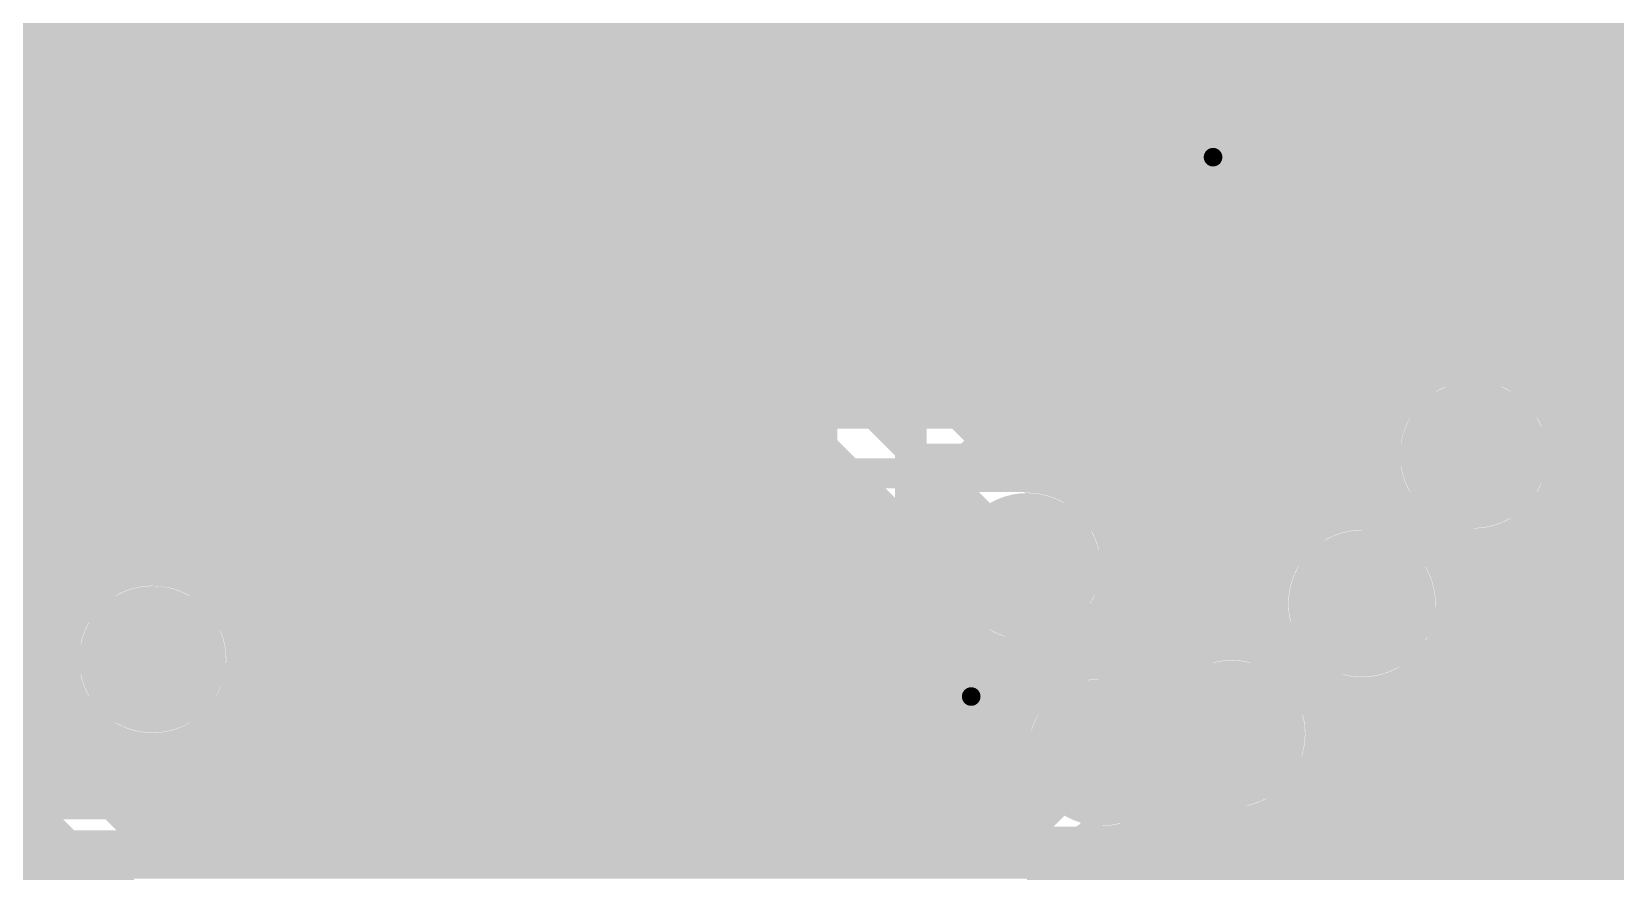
# Model space of a CAD drawing. Extents: x -4 to 136, y -50 to 40.
# Drawn here: x 25.34 to 36.15, y 21.16 to 26.89 of the extents above; entities that cross this region are included whole.
import ezdxf

# ---------------------------------------------------------------- set-up
doc = ezdxf.new("R2010")
doc.units = 0
doc.header["$MEASUREMENT"] = 0
doc.layers.get('0').update_dxf_attribs({"linetype": 'CONTINUOUS'})
for name, color, linetype in [('25-335-0_BOT', 7, 'CONTINUOUS'), ('25-335-0_DRD', 7, 'CONTINUOUS'), ('25-335-0_GND', 6, 'CONTINUOUS'), ('25-335-0_IN1', 4, 'CONTINUOUS'), ('25-335-0_SMT', 5, 'CONTINUOUS'), ('25-335-0_SPT', 10, 'CONTINUOUS'), ('25-335-0_SST', 9, 'CONTINUOUS'), ('25-335-0_TOP', 12, 'CONTINUOUS'), ('THRUHOLE_TAP', 15, 'CONTINUOUS')]:
    doc.layers.add(name, color=color, linetype=linetype)

# ---------------------------------------------------------------- blocks, each defined once
blk = doc.blocks.new('ROUND_40')
at = {"const_width": 0.29972}
blk.add_lwpolyline([(-0.14986, 0, 1), (0.14986, 0, 1)], format="xyb", close=True, dxfattribs=at)
blk = doc.blocks.new('ROUND_60')
at = {"const_width": 0.50038}
blk.add_lwpolyline([(-0.25019, 0, 1), (0.25019, 0, 1)], format="xyb", close=True, dxfattribs=at)
blk = doc.blocks.new('ROUND_62')
at = {"const_width": 0.50038}
blk.add_lwpolyline([(-0.25019, 0, 1), (0.25019, 0, 1)], format="xyb", close=True, dxfattribs=at)
blk = doc.blocks.new('ROUND_63')
at = {"const_width": 0.0635}
blk.add_lwpolyline([(-0.03175, 0, 1), (0.03175, 0, 1)], format="xyb", close=True, dxfattribs=at)
blk = doc.blocks.new('RECTANGLE_2')
blk.add_solid([(0.4826, 0.4064), (0.4826, -0.4064), (-0.4826, 0.4064), (-0.4826, -0.4064)])
blk = doc.blocks.new('RECTANGLE_8')
blk.add_solid([(0.635, 0.508), (0.635, -0.508), (-0.635, 0.508), (-0.635, -0.508)])
blk = doc.blocks.new('RECTANGLE_16')
blk.add_solid([(0.52451, 0.29972), (0.52451, -0.29972), (-0.52451, 0.29972), (-0.52451, -0.29972)])
blk = doc.blocks.new('OBLONG_20')
at = {"const_width": 0.65024}
blk.add_lwpolyline([(0.50038, 0), (-0.50038, 0)], dxfattribs=at)
at = {"const_width": 0.32512}
for points in [[(-0.66294, 0, 1), (-0.33782, 0, 1)], [(0.33782, 0, 1), (0.66294, 0, 1)]]:
    blk.add_lwpolyline(points, format="xyb", close=True, dxfattribs=at)
blk = doc.blocks.new('ROUND_23')
at = {"const_width": 0.10033}
blk.add_lwpolyline([(-0.050164, 0, 1), (0.050164, 0, 1)], format="xyb", close=True, dxfattribs=at)

msp = doc.modelspace()

# ---------------------------------------------------------------- linework, layer by layer
at = {"layer": '25-335-0_BOT'}
for points, const_width in [([(25.3746, 33.401), (25.3746, 21.6408)], 0.254), ([(25.6032, 33.401), (25.6032, 22.89556)], 0.254), ([(25.8318, 33.401), (25.8318, 23.14194)], 0.254), ([(26.0604, 33.401), (26.0604, 23.2283)], 0.254), ([(26.289, 33.401), (26.289, 23.22322)], 0.254), ([(26.5176, 33.401), (26.5176, 23.4442)], 0.254), ([(26.7462, 33.401), (26.7462, 23.6728)], 0.254), ([(26.9748, 33.401), (26.9748, 23.9014)], 0.254), ([(27.2034, 33.401), (27.2034, 24.13)], 0.254), ([(27.432, 33.401), (27.432, 24.28748)], 0.254), ([(27.6606, 33.401), (27.6606, 24.3078)], 0.254), ([(27.8892, 33.401), (27.8892, 24.3078)], 0.254), ([(28.1178, 33.401), (28.1178, 24.3078)], 0.254), ([(28.3464, 33.401), (28.3464, 24.3078)], 0.254), ([(28.575, 33.401), (28.575, 24.3078)], 0.254), ([(28.8036, 33.401), (28.8036, 24.3078)], 0.254), ([(29.0322, 33.401), (29.0322, 24.3078)], 0.254), ([(29.2608, 33.401), (29.2608, 24.3078)], 0.254), ([(29.4894, 33.401), (29.4894, 24.3078)], 0.254), ([(29.718, 33.401), (29.718, 24.3078)], 0.254), ([(29.9466, 33.401), (29.9466, 24.3078)], 0.254), ([(30.1752, 33.401), (30.1752, 24.3078)], 0.254), ([(30.4038, 33.401), (30.4038, 24.3078)], 0.254), ([(30.6324, 33.401), (30.6324, 24.3078)], 0.254), ([(30.861, 33.401), (30.861, 24.3078)], 0.254), ([(31.0896, 33.401), (31.0896, 24.3078)], 0.254), ([(31.3182, 33.401), (31.3182, 24.3078)], 0.254), ([(31.5468, 33.401), (31.5468, 24.3078)], 0.254), ([(31.7754, 33.401), (31.7754, 24.3078)], 0.254), ([(32.004, 33.401), (32.004, 24.3078)], 0.254), ([(32.2326, 33.401), (32.2326, 24.3078)], 0.254), ([(32.4612, 33.401), (32.4612, 24.3078)], 0.254), ([(32.6898, 33.401), (32.6898, 24.3078)], 0.254), ([(32.9184, 33.401), (32.9184, 24.3078)], 0.254), ([(33.147, 33.401), (33.147, 24.3078)], 0.254), ([(33.3756, 33.401), (33.3756, 24.3078)], 0.254), ([(33.6042, 33.401), (33.6042, 24.30018)], 0.254), ([(33.8328, 33.401), (33.8328, 24.1808)], 0.254), ([(34.0614, 33.401), (34.0614, 23.9522)], 0.254), ([(34.29, 33.401), (34.29, 23.7236)], 0.254), ([(34.5186, 33.401), (34.5186, 23.6093)], 0.254), ([(35.8902, 32.9819), (35.8902, 15.65656)], 0.254), ([(36.1188, 32.73806), (36.1188, 15.90294)], 0.254), ([(35.179, 24.003), (35.179, 31.242)], 0.381), ([(34.6583, 30.8864), (34.6583, 24.35606)], 0.254), ([(35.6997, 30.8864), (35.6997, 24.35606)], 0.254), ([(34.6583, 26.8478), (22.1107, 26.8478)], 0.254), ([(39.1922, 26.8478), (35.6997, 26.8478)], 0.254), ([(34.6583, 26.6192), (22.1107, 26.6192)], 0.254), ([(39.1922, 26.6192), (35.6997, 26.6192)], 0.254), ([(34.6583, 26.3906), (22.1107, 26.3906)], 0.254), ([(39.1922, 26.3906), (35.6997, 26.3906)], 0.254), ([(34.6583, 26.162), (22.1107, 26.162)], 0.254), ([(39.1922, 26.162), (35.6997, 26.162)], 0.254), ([(34.6583, 25.9334), (22.1107, 25.9334)], 0.254), ([(39.1922, 25.9334), (35.6997, 25.9334)], 0.254), ([(34.6583, 25.7048), (22.1107, 25.7048)], 0.254), ([(39.1922, 25.7048), (35.6997, 25.7048)], 0.254), ([(34.6583, 25.4762), (22.08022, 25.4762)], 0.254), ([(39.1922, 25.4762), (35.6997, 25.4762)], 0.254), ([(34.6583, 25.2476), (21.9456, 25.2476)], 0.254), ([(39.1922, 25.2476), (35.6997, 25.2476)], 0.254), ([(34.6583, 25.019), (21.83638, 25.019)], 0.254), ([(39.1922, 25.019), (35.6997, 25.019)], 0.254), ([(34.6583, 24.7904), (21.79828, 24.7904)], 0.254), ([(39.1922, 24.7904), (35.6997, 24.7904)], 0.254), ([(34.6583, 24.5618), (22.01418, 24.5618)], 0.254), ([(39.1922, 24.5618), (35.6997, 24.5618)], 0.254), ([(34.64306, 24.3332), (22.08784, 24.3332)], 0.254), ([(33.528, 24.3078), (27.559, 24.3078)], 0.254), ([(39.1922, 24.3332), (35.71494, 24.3332)], 0.254), ([(27.17546, 24.1046), (22.0726, 24.1046)], 0.254), ([(27.2542, 24.1808), (26.29408, 23.22068)], 0.254), ([(33.8328, 24.1808), (34.39668, 23.61692)], 0.254), ([(34.5567, 24.1046), (33.909, 24.1046)], 0.254), ([(39.1922, 24.1046), (35.8013, 24.1046)], 0.254), ([(26.94686, 23.876), (21.96338, 23.876)], 0.254), ([(34.56178, 23.876), (34.1376, 23.876)], 0.254), ([(39.1922, 23.876), (35.79622, 23.876)], 0.254), ([(26.162, 22.606), (26.289, 22.606), (27.559, 23.876), (33.528, 23.876), (34.417, 22.987)], 0.2032), ([(26.71826, 23.6474), (23.44928, 23.6474)], 0.254), ([(34.6583, 23.6474), (34.3662, 23.6474)], 0.254), ([(34.417, 23.61692), (34.39669, 23.61659)], 0.254), ([(35.6616, 23.5966), (35.6616, -3.556)], 0.254), ([(39.1922, 23.6474), (35.6997, 23.6474)], 0.254), ([(27.7368, 23.4442), (26.77922, 22.48662)], 0.254), ([(31.5341, 23.4442), (27.7368, 23.4442)], 0.254), ([(27.8892, 23.4442), (27.8892, 21.6408)], 0.254), ([(28.1178, 23.4442), (28.1178, 21.6408)], 0.254), ([(28.3464, 23.4442), (28.3464, 21.6408)], 0.254), ([(28.575, 23.4442), (28.575, 21.6408)], 0.254), ([(28.8036, 23.4442), (28.8036, 21.6408)], 0.254), ([(29.0322, 23.4442), (29.0322, 21.6408)], 0.254), ([(29.2608, 23.4442), (29.2608, 21.6408)], 0.254), ([(29.4894, 23.4442), (29.4894, 21.6408)], 0.254), ([(29.718, 23.4442), (29.718, 21.6408)], 0.254), ([(29.9466, 23.4442), (29.9466, 21.6408)], 0.254), ([(30.1752, 23.4442), (30.1752, 21.6408)], 0.254), ([(30.4038, 23.4442), (30.4038, 21.6408)], 0.254), ([(30.6324, 23.4442), (30.6324, 21.6408)], 0.254), ([(30.861, 23.4442), (30.861, 21.6408)], 0.254), ([(31.0896, 23.4442), (31.0896, 21.6408)], 0.254), ([(31.3182, 23.4442), (31.3182, 21.6408)], 0.254), ([(33.34766, 23.4442), (32.7279, 23.4442)], 0.254), ([(32.9184, 23.4442), (32.9184, 22.53488)], 0.254), ([(33.147, 23.4442), (33.147, 22.59838)], 0.254), ([(33.34766, 23.4442), (33.78708, 23.00478)], 0.254), ([(34.7472, 23.54326), (34.7472, 23.52294)], 0.254), ([(26.48966, 23.4188), (23.66518, 23.4188)], 0.254), ([(27.6606, 23.36546), (27.6606, 21.6408)], 0.254), ([(31.52648, 23.4188), (27.7114, 23.4188)], 0.254), ([(33.37306, 23.4188), (32.73552, 23.4188)], 0.254), ([(33.3756, 23.41626), (33.3756, 22.7076)], 0.254), ([(34.94278, 23.4188), (34.8742, 23.4188)], 0.254), ([(34.9758, 23.4061), (34.9758, 23.27656)], 0.254), ([(35.2044, 23.37308), (35.2044, -3.556)], 0.254), ([(39.1922, 23.4188), (35.41522, 23.4188)], 0.254), ([(35.433, 23.42642), (35.433, -3.556)], 0.254), ([(25.92578, 23.1902), (23.73884, 23.1902)], 0.254), ([(27.432, 23.13686), (27.432, 21.6408)], 0.254), ([(31.50362, 23.1902), (27.4828, 23.1902)], 0.254), ([(33.60166, 23.1902), (32.75838, 23.1902)], 0.254), ([(33.6042, 23.18766), (33.6042, 22.72284)], 0.254), ([(39.1922, 23.1902), (35.0139, 23.1902)], 0.254), ([(25.6413, 22.9616), (23.7236, 22.9616)], 0.254), ([(27.2034, 22.90826), (27.2034, 21.6408)], 0.254), ([(31.56712, 22.9616), (27.2542, 22.9616)], 0.254), ([(31.5468, 23.00478), (31.5468, 21.6408)], 0.254), ([(32.6898, 22.9489), (32.6898, 22.59838)], 0.254), ([(33.78708, 22.9616), (32.69488, 22.9616)], 0.254), ([(33.78708, 23.00478), (33.78683, 22.987)], 0.254), ([(39.1922, 22.9616), (35.04692, 22.9616)], 0.254), ([(25.54478, 22.733), (23.61438, 22.733)], 0.254), ([(31.75762, 22.733), (27.0256, 22.733)], 0.254), ([(31.7754, 22.7203), (31.7754, 21.6408)], 0.254), ([(32.4612, 22.70506), (32.4612, 22.57552)], 0.254), ([(33.84042, 22.733), (32.50184, 22.733)], 0.254), ([(33.8328, 22.75078), (33.8328, 22.64918)], 0.254), ([(34.9758, 22.6949), (34.9758, -3.556)], 0.254), ([(39.1922, 22.733), (34.99358, 22.733)], 0.254), ([(26.9748, 22.67966), (26.9748, 21.6408)], 0.254), ([(32.004, 22.62378), (32.004, 21.6408)], 0.254), ([(32.2326, 22.6187), (32.2326, 22.45106)], 0.254), ([(25.5397, 22.5044), (23.27148, 22.5044)], 0.254), ([(32.30372, 22.5044), (26.797, 22.5044)], 0.254), ([(33.0454, 22.5044), (32.97428, 22.5044)], 0.254), ([(39.1922, 22.5044), (34.82086, 22.5044)], 0.254), ([(26.7462, 22.36978), (26.7462, 21.6408)], 0.254), ([(34.0614, 22.4663), (34.0614, 22.43328)], 0.254), ([(34.29, 22.36978), (34.29, -3.556)], 0.254), ([(34.5186, 22.3647), (34.5186, -3.556)], 0.254), ([(34.7472, 22.45106), (34.7472, -3.556)], 0.254), ([(25.62606, 22.2758), (23.91156, 22.2758)], 0.254), ([(25.6032, 22.3139), (25.6032, 21.6408)], 0.254), ([(32.08782, 22.2758), (26.69794, 22.2758)], 0.254), ([(39.1922, 22.2758), (34.13252, 22.2758)], 0.254), ([(23.622, 21.717), (24.13, 21.209), (33.147, 21.209), (33.528, 21.59), (33.528, 22.098)], 0.2032), ([(25.8699, 22.0472), (24.15794, 22.0472)], 0.254), ([(25.8318, 22.07006), (25.8318, 21.6408)], 0.254), ([(32.01416, 22.0472), (26.45156, 22.0472)], 0.254), ([(26.5176, 22.0853), (26.5176, 21.6408)], 0.254), ([(39.1922, 22.0472), (34.15538, 22.0472)], 0.254), ([(26.0604, 21.9837), (26.0604, 21.6408)], 0.254), ([(26.289, 21.98878), (26.289, 21.6408)], 0.254), ([(32.02686, 21.8186), (24.2443, 21.8186)], 0.254), ([(39.1922, 21.8186), (34.09188, 21.8186)], 0.254), ([(34.0614, 21.76272), (34.0614, -3.556)], 0.254), ([(32.10306, 21.6408), (24.3078, 21.6408)], 0.254), ([(33.9598, 21.63826), (33.9598, 21.59)], 0.254), ([(39.1922, 21.59), (33.9598, 21.59)], 0.254), ([(33.8328, 21.2852), (33.45688, 20.90928)], 0.254), ([(33.8328, 21.28266), (33.8328, -3.556)], 0.254), ([(39.1922, 21.3614), (33.89376, 21.3614)], 0.254), ([(39.1922, 21.1328), (33.6804, 21.1328)], 0.254), ([(33.6042, 21.05406), (33.6042, -3.556)], 0.254)]:
    msp.add_lwpolyline(points, dxfattribs=dict(at, const_width=const_width))
at = {"layer": '25-335-0_BOT', "const_width": 0.254}
for points in [[(27.559, 24.3078, 0.1989132), (27.25367, 24.18133)], [(27.559, 24.3078, 0.1989132), (27.25367, 24.18133)], [(33.8328, 24.1808, 0.1989124), (33.528, 24.30705)], [(34.6583, 24.35606, 0.1500719), (34.54989, 24.003)], [(35.80892, 24.003, 0.1500718), (35.70037, 24.35651)], [(34.54908, 24.003, 0.4142136), (35.179, 23.37308)], [(35.179, 23.37308, 0.4142136), (35.80892, 24.003)], [(35.04692, 22.987, 0.4142136), (34.417, 23.61692)], [(31.5341, 23.4442, 0.0822145), (31.50046, 23.241)], [(32.76092, 23.241, 0.0822143), (32.72731, 23.444)], [(26.162, 23.23592, 0.4142136), (25.53208, 22.606)], [(26.29408, 23.22068, 0.0529639), (26.162, 23.23471)], [(31.50108, 23.241, 0.4142136), (32.131, 22.61108)], [(32.131, 22.61108, 0.4142136), (32.76092, 23.241)], [(33.78708, 22.987, 0.1826471), (33.94451, 22.5704)], [(34.417, 22.35708, 0.4142136), (35.04692, 22.987)], [(33.528, 22.72792, 0.2386221), (33.02043, 22.47106)], [(33.94456, 22.57044, 0.1826472), (33.528, 22.72786)], [(25.53208, 22.606, 0.4142136), (26.162, 21.97608)], [(32.639, 22.60092, 0.4142136), (32.00908, 21.971)], [(33.02, 22.47138, 0.1641435), (32.639, 22.59992)], [(26.162, 21.97608, 0.3592998), (26.77922, 22.48662)], [(34.00044, 22.51456, 0.1826472), (34.417, 22.35714)], [(34.15792, 22.098, 0.1826471), (34.00049, 22.5146)], [(33.9598, 21.63826, 0.2070673), (34.15872, 22.098)], [(32.00908, 21.971, 0.1389295), (32.1027, 21.64058)], [(33.8328, 21.2852, 0.1989124), (33.95905, 21.59)], [(33.8328, 21.2852, 0.1989124), (33.95905, 21.59)]]:
    msp.add_lwpolyline(points, format="xyb", dxfattribs=at)
at = {"layer": '25-335-0_DRD', "const_width": 0.254}
for points in [[(32.766, 26.67), (32.766, 25.4)], [(34.036, 26.67), (32.766, 26.67)], [(34.036, 26.67), (32.766, 25.4)], [(34.036, 25.4), (32.766, 26.67)], [(32.766, 26.67), (32.766, 25.4)], [(34.036, 26.67), (32.766, 26.67)], [(34.036, 26.67), (32.766, 25.4)], [(34.036, 25.4), (32.766, 26.67)], [(34.036, 25.4), (34.036, 26.67)], [(34.036, 25.4), (34.036, 26.67)], [(32.766, 25.4), (34.036, 25.4)], [(32.766, 25.4), (34.036, 25.4)], [(34.544, 24.638), (34.544, 23.368)], [(35.814, 24.638), (34.544, 24.638)], [(35.814, 24.638), (34.544, 23.368)], [(35.814, 23.368), (34.544, 24.638)], [(35.814, 23.368), (35.814, 24.638)], [(31.496, 23.876), (31.496, 22.606)], [(32.766, 23.876), (31.496, 23.876)], [(32.766, 23.876), (31.496, 22.606)], [(32.766, 22.606), (31.496, 23.876)], [(32.766, 22.606), (32.766, 23.876)], [(33.782, 23.622), (33.782, 22.352)], [(35.052, 23.622), (33.782, 23.622)], [(35.052, 23.622), (33.782, 22.352)], [(35.052, 22.352), (33.782, 23.622)], [(35.052, 22.352), (35.052, 23.622)], [(34.544, 23.368), (35.814, 23.368)], [(25.527, 23.241), (25.527, 21.971)], [(26.797, 23.241), (25.527, 23.241)], [(26.797, 23.241), (25.527, 21.971)], [(26.797, 21.971), (25.527, 23.241)], [(26.797, 21.971), (26.797, 23.241)], [(31.115, 22.987), (31.115, 21.717)], [(32.385, 22.987), (31.115, 22.987)], [(32.385, 22.987), (31.115, 21.717)], [(32.385, 21.717), (31.115, 22.987)], [(31.115, 22.987), (31.115, 21.717)], [(32.385, 22.987), (31.115, 22.987)], [(32.385, 22.987), (31.115, 21.717)], [(32.385, 21.717), (31.115, 22.987)], [(32.385, 21.717), (32.385, 22.987)], [(32.385, 21.717), (32.385, 22.987)], [(32.893, 22.733), (32.893, 21.463)], [(34.163, 22.733), (32.893, 22.733)], [(34.163, 22.733), (32.893, 21.463)], [(34.163, 21.463), (32.893, 22.733)], [(34.163, 21.463), (34.163, 22.733)], [(31.496, 22.606), (32.766, 22.606)], [(32.004, 22.606), (32.004, 21.336)], [(33.274, 22.606), (32.004, 22.606)], [(33.274, 22.606), (32.004, 21.336)], [(33.274, 21.336), (32.004, 22.606)], [(33.274, 21.336), (33.274, 22.606)], [(33.782, 22.352), (35.052, 22.352)], [(25.527, 21.971), (26.797, 21.971)], [(31.115, 21.717), (32.385, 21.717)], [(31.115, 21.717), (32.385, 21.717)], [(32.893, 21.463), (34.163, 21.463)], [(32.004, 21.336), (33.274, 21.336)]]:
    msp.add_lwpolyline(points, dxfattribs=at)
at = {"layer": '25-335-0_IN1'}
for points, const_width in [([(25.3746, 33.401), (25.3746, 24.9428)], 0.254), ([(25.6032, 33.401), (25.6032, 24.9428)], 0.254), ([(25.8318, 33.401), (25.8318, 24.9428)], 0.254), ([(26.0604, 33.401), (26.0604, 24.9428)], 0.254), ([(26.289, 33.401), (26.289, 24.9428)], 0.254), ([(26.5176, 33.401), (26.5176, 24.9428)], 0.254), ([(26.7462, 33.401), (26.7462, 24.9428)], 0.254), ([(26.9748, 33.401), (26.9748, 24.9428)], 0.254), ([(27.2034, 33.401), (27.2034, 24.9428)], 0.254), ([(27.432, 33.401), (27.432, 24.9428)], 0.254), ([(27.6606, 33.401), (27.6606, 24.9428)], 0.254), ([(27.8892, 33.401), (27.8892, 24.9428)], 0.254), ([(28.1178, 33.401), (28.1178, 24.9428)], 0.254), ([(28.3464, 33.401), (28.3464, 24.9428)], 0.254), ([(28.575, 33.401), (28.575, 24.9428)], 0.254), ([(28.8036, 33.401), (28.8036, 24.9428)], 0.254), ([(29.0322, 33.401), (29.0322, 24.9428)], 0.254), ([(29.2608, 33.401), (29.2608, 24.9428)], 0.254), ([(29.4894, 33.401), (29.4894, 24.9428)], 0.254), ([(29.718, 33.401), (29.718, 24.9428)], 0.254), ([(29.9466, 33.401), (29.9466, 24.9428)], 0.254), ([(30.1752, 33.401), (30.1752, 24.9428)], 0.254), ([(30.4038, 33.401), (30.4038, 24.9428)], 0.254), ([(30.6324, 33.401), (30.6324, 24.9428)], 0.254), ([(30.861, 33.401), (30.861, 24.9428)], 0.254), ([(31.0896, 33.401), (31.0896, 24.87676)], 0.254), ([(31.3182, 33.401), (31.3182, 24.6634)], 0.254), ([(31.5468, 33.401), (31.5468, 24.4348)], 0.254), ([(31.7754, 33.401), (31.7754, 24.2062)], 0.254), ([(32.004, 33.401), (32.004, 23.9776)], 0.254), ([(32.2326, 33.401), (32.2326, 23.8633)], 0.254), ([(32.4612, 33.401), (32.4612, 23.77694)], 0.254), ([(32.6898, 33.401), (32.6898, 23.53056)], 0.254), ([(32.9184, 33.401), (32.9184, 22.53488)], 0.254), ([(33.147, 33.401), (33.147, 22.59838)], 0.254), ([(33.3756, 33.401), (33.3756, 22.7076)], 0.254), ([(33.6042, 33.401), (33.6042, 22.72284)], 0.254), ([(33.8328, 33.401), (33.8328, 23.22322)], 0.254), ([(34.0614, 33.401), (34.0614, 23.5077)], 0.254), ([(34.29, 33.401), (34.29, 23.60422)], 0.254), ([(34.5186, 33.401), (34.5186, 23.6093)], 0.254), ([(35.8902, 32.9819), (35.8902, 15.65656)], 0.254), ([(36.0172, 32.81426), (36.0172, 15.8242)], 0.254), ([(35.6616, 30.8356), (35.6616, 24.40686)], 0.254), ([(34.7472, 30.78226), (34.7472, 24.4602)], 0.254), ([(34.9758, 30.6451), (34.9758, 24.5999)], 0.254), ([(35.2044, 30.61208), (35.2044, 24.63292)], 0.254), ([(35.433, 30.66542), (35.433, 24.57958)], 0.254), ([(36.0172, 26.8478), (14.05382, 26.8478)], 0.254), ([(36.0172, 26.6192), (13.95476, 26.6192)], 0.254), ([(36.0172, 26.3906), (13.79982, 26.3906)], 0.254), ([(36.0172, 26.162), (13.55852, 26.162)], 0.254), ([(36.0172, 25.9334), (21.67128, 25.9334)], 0.254), ([(36.0172, 25.7048), (21.88718, 25.7048)], 0.254), ([(36.0172, 25.4762), (21.96084, 25.4762)], 0.254), ([(36.0172, 25.2476), (21.9456, 25.2476)], 0.254), ([(36.0172, 25.019), (21.83638, 25.019)], 0.254), ([(30.861, 24.9428), (22.606, 24.9428)], 0.254), ([(31.1658, 24.8158), (32.11068, 23.87092)], 0.254), ([(36.0172, 24.7904), (31.1912, 24.7904)], 0.254), ([(34.8869, 24.5618), (31.4198, 24.5618)], 0.254), ([(36.0172, 24.5618), (35.46856, 24.5618)], 0.254), ([(32.131, 23.241), (30.861, 24.511), (22.606, 24.511), (21.717, 23.622), (11.176, 23.622), (6.731, 19.177), (6.731, 9.271), (6.223, 8.763)], 0.2032), ([(34.64306, 24.3332), (31.6484, 24.3332)], 0.254), ([(36.0172, 24.3332), (35.71494, 24.3332)], 0.254), ([(34.5567, 24.1046), (31.877, 24.1046)], 0.254), ([(36.0172, 24.1046), (35.8013, 24.1046)], 0.254), ([(24.0284, 24.0792), (25.53208, 22.57552)], 0.254), ([(30.68066, 24.0792), (24.0284, 24.0792)], 0.254), ([(25.3746, 24.0792), (25.3746, 22.733)], 0.254), ([(25.6032, 24.0792), (25.6032, 22.89556)], 0.254), ([(25.8318, 24.0792), (25.8318, 23.14194)], 0.254), ([(26.0604, 24.0792), (26.0604, 23.2283)], 0.254), ([(26.289, 24.0792), (26.289, 23.22322)], 0.254), ([(26.5176, 24.0792), (26.5176, 23.1267)], 0.254), ([(26.7462, 24.0792), (26.7462, 22.84222)], 0.254), ([(26.9748, 24.0792), (26.9748, 21.8948)], 0.254), ([(27.2034, 24.0792), (27.2034, 21.8948)], 0.254), ([(27.432, 24.0792), (27.432, 21.8948)], 0.254), ([(27.6606, 24.0792), (27.6606, 21.8948)], 0.254), ([(27.8892, 24.0792), (27.8892, 21.8948)], 0.254), ([(28.1178, 24.0792), (28.1178, 21.8948)], 0.254), ([(28.3464, 24.0792), (28.3464, 21.8948)], 0.254), ([(28.575, 24.0792), (28.575, 21.8948)], 0.254), ([(28.8036, 24.0792), (28.8036, 21.8948)], 0.254), ([(29.0322, 24.0792), (29.0322, 21.8948)], 0.254), ([(29.2608, 24.0792), (29.2608, 21.8948)], 0.254), ([(29.4894, 24.0792), (29.4894, 21.8948)], 0.254), ([(29.718, 24.0792), (29.718, 21.8948)], 0.254), ([(29.9466, 24.0792), (29.9466, 21.8948)], 0.254), ([(30.1752, 24.0792), (30.1752, 21.8948)], 0.254), ([(30.4038, 24.0792), (30.4038, 21.8948)], 0.254), ([(30.6324, 24.0792), (30.6324, 21.8948)], 0.254), ([(30.68066, 24.0792), (31.50108, 23.25878)], 0.254), ([(7.493, 9.271), (7.493, 19.304), (11.176, 22.987), (21.971, 22.987), (22.987, 24.003), (23.495, 24.003), (26.035, 21.463), (32.131, 21.463), (32.639, 21.971)], 0.2032), ([(30.88386, 23.876), (24.2316, 23.876)], 0.254), ([(30.861, 23.89886), (30.861, 21.8948)], 0.254), ([(34.56178, 23.876), (32.1056, 23.876)], 0.254), ([(36.0172, 23.876), (35.79622, 23.876)], 0.254), ([(32.131, 23.87092), (32.11069, 23.87059)], 0.254), ([(31.0896, 23.67026), (31.0896, 21.8948)], 0.254), ([(31.11246, 23.6474), (24.4602, 23.6474)], 0.254), ([(34.6583, 23.6474), (32.61106, 23.6474)], 0.254), ([(35.6616, 23.5966), (35.6616, 6.7818)], 0.254), ([(36.0172, 23.6474), (35.6997, 23.6474)], 0.254), ([(31.3182, 23.44166), (31.3182, 21.8948)], 0.254), ([(34.7472, 23.54326), (34.7472, 23.52294)], 0.254), ([(31.34106, 23.4188), (24.6888, 23.4188)], 0.254), ([(33.95726, 23.4188), (32.73552, 23.4188)], 0.254), ([(34.94278, 23.4188), (34.8742, 23.4188)], 0.254), ([(34.9758, 23.4061), (34.9758, 23.27656)], 0.254), ([(35.2044, 23.37308), (35.2044, 6.7818)], 0.254), ([(36.0172, 23.4188), (35.41522, 23.4188)], 0.254), ([(35.433, 23.42642), (35.433, 6.7818)], 0.254), ([(31.50108, 23.25878), (31.50083, 23.241)], 0.254), ([(23.74392, 23.14448), (25.72258, 21.16328)], 0.254), ([(25.92578, 23.1902), (24.9174, 23.1902)], 0.254), ([(31.50362, 23.1902), (26.39822, 23.1902)], 0.254), ([(33.8201, 23.1902), (32.75838, 23.1902)], 0.254), ([(36.0172, 23.1902), (35.0139, 23.1902)], 0.254), ([(25.6413, 22.9616), (25.146, 22.9616)], 0.254), ([(31.56712, 22.9616), (26.6827, 22.9616)], 0.254), ([(31.5468, 23.00478), (31.5468, 21.8948)], 0.254), ([(32.6898, 22.9489), (32.6898, 22.59838)], 0.254), ([(33.78708, 22.9616), (32.69488, 22.9616)], 0.254), ([(36.0172, 22.9616), (35.04692, 22.9616)], 0.254), ([(25.54478, 22.733), (25.3746, 22.733)], 0.254), ([(31.75762, 22.733), (26.77922, 22.733)], 0.254), ([(31.7754, 22.7203), (31.7754, 21.8948)], 0.254), ([(32.4612, 22.70506), (32.4612, 22.57552)], 0.254), ([(33.84042, 22.733), (32.50184, 22.733)], 0.254), ([(33.8328, 22.75078), (33.8328, 22.64918)], 0.254), ([(34.9758, 22.6949), (34.9758, 6.7818)], 0.254), ([(36.0172, 22.733), (34.99358, 22.733)], 0.254), ([(25.53208, 22.606), (25.53281, 22.57555)], 0.254), ([(32.004, 22.62378), (32.004, 21.9456)], 0.254), ([(32.2326, 22.6187), (32.2326, 22.45106)], 0.254), ([(32.30372, 22.5044), (26.7843, 22.5044)], 0.254), ([(33.0454, 22.5044), (32.97428, 22.5044)], 0.254), ([(36.0172, 22.5044), (34.82086, 22.5044)], 0.254), ([(26.7462, 22.36978), (26.7462, 21.8948)], 0.254), ([(34.0614, 22.4663), (34.0614, 22.43328)], 0.254), ([(34.29, 22.36978), (34.29, 6.7818)], 0.254), ([(34.5186, 22.3647), (34.5186, 6.7818)], 0.254), ([(34.7472, 22.45106), (34.7472, 6.7818)], 0.254), ([(32.08782, 22.2758), (26.69794, 22.2758)], 0.254), ([(36.0172, 22.2758), (34.13252, 22.2758)], 0.254), ([(32.01416, 22.0472), (26.45156, 22.0472)], 0.254), ([(26.5176, 22.0853), (26.5176, 21.8948)], 0.254), ([(36.0172, 22.0472), (34.15538, 22.0472)], 0.254), ([(26.13152, 21.97608), (26.2128, 21.8948)], 0.254), ([(26.13152, 21.97608), (26.162, 21.97534)], 0.254), ([(26.289, 21.98878), (26.289, 21.8948)], 0.254), ([(32.00908, 21.95068), (31.95066, 21.8948)], 0.254), ([(32.00908, 21.971), (32.0094, 21.95069)], 0.254), ([(31.95066, 21.8948), (26.2128, 21.8948)], 0.254), ([(36.0172, 21.8186), (34.09188, 21.8186)], 0.254), ([(34.0614, 21.76272), (34.0614, 6.7818)], 0.254), ([(25.29586, 21.59), (24.23922, 21.59)], 0.254), ([(25.3746, 21.51126), (25.3746, 18.161)], 0.254), ([(33.147, 21.59508), (33.147, 6.7818)], 0.254), ([(33.8328, 21.54682), (33.8328, 6.7818)], 0.254), ([(36.0172, 21.59), (33.89884, 21.59)], 0.254), ([(32.9184, 21.40712), (32.9184, 20.03806)], 0.254), ([(33.3756, 21.48586), (33.3756, 6.7818)], 0.254), ([(33.6042, 21.47316), (33.6042, 6.7818)], 0.254), ([(25.52446, 21.3614), (24.1427, 21.3614)], 0.254), ([(25.6032, 21.28266), (25.6032, 17.9324)], 0.254), ([(32.61868, 21.34108), (32.44088, 21.16328)], 0.254), ([(32.61868, 21.34108), (32.639, 21.34075)], 0.254), ([(32.6898, 21.34362), (32.6898, 20.16252)], 0.254), ([(36.0172, 21.3614), (32.79648, 21.3614)], 0.254), ([(32.4612, 21.18106), (32.4612, 20.42922)], 0.254), ([(25.7556, 21.1328), (23.85822, 21.1328)], 0.254), ([(25.8318, 21.082), (25.8318, 17.7038)], 0.254), ([(36.0172, 21.1328), (32.40786, 21.1328)], 0.254), ([(32.2326, 21.0439), (32.2326, 20.7137)], 0.254)]:
    msp.add_lwpolyline(points, dxfattribs=dict(at, const_width=const_width))
at = {"layer": '25-335-0_IN1', "const_width": 0.254}
for points in [[(31.1658, 24.8158, 0.1989124), (30.861, 24.94205)], [(31.1658, 24.8158, 0.1989124), (30.861, 24.94205)], [(35.179, 24.63292, 0.4142136), (34.54908, 24.003)], [(35.80892, 24.003, 0.4142136), (35.179, 24.63292)], [(34.54908, 24.003, 0.4142136), (35.179, 23.37308)], [(35.179, 23.37308, 0.4142136), (35.80892, 24.003)], [(32.76092, 23.241, 0.4142136), (32.131, 23.87092)], [(34.417, 23.61692, 0.4142136), (33.78708, 22.987)], [(35.04692, 22.987, 0.4142136), (34.417, 23.61692)], [(26.162, 23.23592, 0.4142136), (25.53208, 22.606)], [(26.79192, 22.606, 0.4142136), (26.162, 23.23592)], [(31.50108, 23.241, 0.4142136), (32.131, 22.61108)], [(32.131, 22.61108, 0.4142136), (32.76092, 23.241)], [(33.78708, 22.987, 0.1826471), (33.94451, 22.5704)], [(34.417, 22.35708, 0.4142136), (35.04692, 22.987)], [(33.528, 22.72792, 0.2386221), (33.02043, 22.47106)], [(33.94456, 22.57044, 0.1826472), (33.528, 22.72786)], [(26.162, 21.97608, 0.4142136), (26.79192, 22.606)], [(32.639, 22.60092, 0.4142136), (32.00908, 21.971)], [(33.02, 22.47138, 0.1641435), (32.639, 22.59992)], [(34.00044, 22.51456, 0.1826472), (34.417, 22.35714)], [(34.15792, 22.098, 0.1826471), (34.00049, 22.5146)], [(33.528, 21.46808, 0.4142136), (34.15792, 22.098)], [(32.639, 21.34108, 0.2379888), (33.14567, 21.59672)], [(33.14446, 21.59762, 0.1649665), (33.528, 21.46754)], [(25.7302, 21.1582, 0.1989124), (26.035, 21.03195)], [(25.7302, 21.1582, 0.1989124), (26.035, 21.03195)], [(32.131, 21.0312, 0.1989115), (32.43633, 21.15767)]]:
    msp.add_lwpolyline(points, format="xyb", dxfattribs=at)
at = {"layer": '25-335-0_SST', "const_width": 0.1524}
for points in [[(31.369, 28.067), (31.369, 24.003), (35.941, 24.003), (35.941, 25.781), (35.687, 26.035), (35.941, 26.289), (35.941, 28.067), (31.369, 28.067)], [(36.0045, 27.4955), (36.0045, 24.5745), (37.6428, 24.5745), (37.6428, 27.4955), (36.0045, 27.4955)], [(27.6606, 27.28468), (27.6098, 27.28468), (27.6098, 27.23388), (27.6098, 24.83358), (27.6098, 24.78532), (27.6606, 24.78532)], [(30.7594, 24.78532), (30.8102, 24.78532), (30.8102, 24.83358), (30.8102, 27.23388), (30.8102, 27.28468), (30.7594, 27.28468)], [(30.7594, 26.33472), (30.7594, 26.73604)], [(27.6606, 25.73528), (27.6606, 25.33396)], [(30.7594, 24.78532), (27.6606, 24.78532)], [(29.4005, 21.3995), (29.4005, 24.3205), (27.7622, 24.3205), (27.7622, 21.3995), (29.4005, 21.3995)], [(31.3055, 21.3995), (31.3055, 24.3205), (29.6672, 24.3205), (29.6672, 21.3995), (31.3055, 21.3995)], [(26.64206, 23.1013), (26.47442, 23.16226), (26.47442, 23.51786), (26.64206, 23.57628), (27.32024, 23.57628), (27.49042, 23.51786), (27.49042, 23.16226), (27.32024, 23.1013)], [(31.84906, 23.1013), (31.68142, 23.16226), (31.68142, 23.51786), (31.84906, 23.57628), (32.52724, 23.57628), (32.69742, 23.51786), (32.69742, 23.16226), (32.52724, 23.1013)], [(31.84906, 22.73808), (31.68142, 22.6187), (31.68142, 22.38248), (31.84906, 22.2631), (32.01924, 22.2631), (32.35706, 22.50186), (32.69742, 22.2631), (32.69742, 22.73808)], [(26.47442, 22.38248), (26.47442, 22.6187)], [(26.47442, 22.50186), (27.49042, 22.50186), (27.32024, 22.6187)], [(24.82342, 21.79828), (24.82342, 21.44268), (24.99106, 21.3233), (25.16124, 21.3233), (25.33142, 21.44268), (25.33142, 21.79828), (24.31542, 21.79828)], [(26.5684, 21.77034), (26.5684, 21.41474), (26.73858, 21.29536), (26.90876, 21.29536), (27.0764, 21.41474), (27.0764, 21.77034), (26.0604, 21.77034)], [(32.06242, 21.79828), (32.06242, 21.44268), (32.23006, 21.3233), (32.40024, 21.3233), (32.57042, 21.44268), (32.57042, 21.79828), (31.55442, 21.79828)], [(33.33242, 21.79828), (33.33242, 21.44268), (33.50006, 21.3233), (33.67024, 21.3233), (33.84042, 21.44268), (33.84042, 21.79828), (32.82442, 21.79828)], [(34.6964, 21.77034), (34.6964, 21.41474), (34.86658, 21.29536), (35.03676, 21.29536), (35.2044, 21.41474), (35.2044, 21.77034), (34.1884, 21.77034)], [(36.12642, 21.79828), (36.12642, 21.44268), (36.29406, 21.3233), (36.46424, 21.3233), (36.63442, 21.44268), (36.63442, 21.79828), (35.61842, 21.79828)], [(26.5684, 21.47316), (26.0604, 21.29536)], [(32.06242, 21.5011), (31.55442, 21.3233)], [(33.33242, 21.5011), (32.82442, 21.3233)], [(34.6964, 21.47316), (34.1884, 21.29536)], [(36.12642, 21.5011), (35.61842, 21.3233)]]:
    msp.add_lwpolyline(points, dxfattribs=at)
for points in [[(27.6098, 24.83358, 0.4142136), (27.6606, 24.78278)], [(30.7594, 24.78532, 0.4142136), (30.80766, 24.83358)]]:
    msp.add_lwpolyline(points, format="xyb", dxfattribs=at)
at = {"layer": '25-335-0_TOP'}
for points, const_width in [([(73.152, 30.48), (56.134, 30.48), (55.88, 30.226), (52.324, 30.226), (51.054, 31.496), (47.879, 31.496), (46.99, 30.607), (41.656, 30.607), (40.132, 29.083), (40.132, 27.305), (37.338, 24.511), (35.56, 24.511), (35.433, 24.638), (34.036, 24.638), (33.528, 24.13), (31.877, 24.13), (31.369, 23.622), (31.369, 23.114), (31.115, 22.86), (27.305, 22.86), (26.289, 21.844), (24.384, 21.844), (23.876, 22.352), (18.923, 22.352)], 0.2032), ([(29.4894, 30.2133), (29.4894, 23.2918)], 0.254), ([(28.575, 27.7622), (28.575, 24.3078)], 0.254), ([(28.8036, 27.7622), (28.8036, 24.3078)], 0.254), ([(29.0322, 27.7622), (29.0322, 24.3078)], 0.254), ([(29.2608, 27.7622), (29.2608, 24.3078)], 0.254), ([(29.718, 27.7622), (29.718, 24.3078)], 0.254), ([(28.53944, 27.1653), (28.53944, 26.16454)], 0.254), ([(29.88056, 27.1653), (29.88056, 26.16454)], 0.254), ([(30.734, 26.53538), (30.734, 27.051)], 0.3048), ([(32.512, 27.051), (30.734, 27.051), (30.734, 26.53538)], 0.3048), ([(29.88056, 26.8478), (28.53944, 26.8478)], 0.254), ([(25.781, 26.67), (27.54884, 26.67), (27.686, 26.53538)], 0.2032), ([(29.88056, 26.6192), (28.53944, 26.6192)], 0.254), ([(33.8328, 26.6192), (33.4772, 26.6192)], 0.254), ([(33.4772, 26.6192), (33.4772, 26.2128)], 0.254), ([(33.8328, 26.6192), (33.4772, 26.6192)], 0.254), ([(33.6042, 26.6192), (33.6042, 25.5778)], 0.254), ([(33.8328, 26.6192), (33.8328, 25.5778)], 0.254), ([(33.8328, 26.6192), (33.8328, 25.5778)], 0.254), ([(35.7632, 26.6192), (35.7632, 25.5778)], 0.254), ([(36.0172, 26.6192), (35.7632, 26.6192)], 0.254), ([(36.0172, 26.6192), (35.7632, 26.6192)], 0.254), ([(35.8902, 26.6192), (35.8902, 25.5778)], 0.254), ([(36.0172, 26.6192), (36.0172, 26.0604)], 0.254), ([(29.88056, 26.3906), (28.53944, 26.3906)], 0.254), ([(33.8328, 26.3906), (33.4772, 26.3906)], 0.254), ([(36.0172, 26.3906), (35.7632, 26.3906)], 0.254), ([(28.53944, 26.16454), (28.53944, 25.90546)], 0.254), ([(29.88056, 26.162), (28.53944, 26.162)], 0.254), ([(29.88056, 26.16454), (29.88056, 25.90546)], 0.254), ([(31.58998, 26.2128), (31.58998, 26.16454)], 0.254), ([(33.4772, 26.2128), (31.58998, 26.2128)], 0.254), ([(31.58998, 26.16454), (31.58998, 25.90546)], 0.254), ([(33.8328, 26.162), (31.58998, 26.162)], 0.254), ([(31.7754, 26.2128), (31.7754, 25.8572)], 0.254), ([(32.004, 26.2128), (32.004, 25.8572)], 0.254), ([(32.2326, 26.2128), (32.2326, 25.8572)], 0.254), ([(32.4612, 26.2128), (32.4612, 25.8572)], 0.254), ([(32.6898, 26.2128), (32.6898, 25.8572)], 0.254), ([(32.9184, 26.2128), (32.9184, 25.8572)], 0.254), ([(33.147, 26.2128), (33.147, 25.8572)], 0.254), ([(33.3756, 26.2128), (33.3756, 25.8572)], 0.254), ([(36.0172, 26.162), (35.7632, 26.162)], 0.254), ([(33.8328, 26.035), (34.798, 26.035)], 0.254), ([(35.7632, 26.035), (34.798, 26.035)], 0.254), ([(36.0172, 26.0604), (36.0172, 26.0096)], 0.254), ([(29.88056, 25.9334), (28.53944, 25.9334)], 0.254), ([(33.8328, 25.9334), (31.58998, 25.9334)], 0.254), ([(33.401, 26.035), (34.798, 26.035)], 0.2032), ([(34.798, 26.035), (33.401, 26.035)], 0.2032), ([(36.0172, 25.9334), (35.7632, 25.9334)], 0.254), ([(36.0172, 26.0096), (36.0172, 25.5778)], 0.254), ([(28.53944, 25.90546), (28.53944, 24.9047)], 0.254), ([(29.88056, 25.90546), (29.88056, 24.9047)], 0.254), ([(31.58998, 25.90546), (31.58998, 25.8572)], 0.254), ([(33.4772, 25.8572), (31.58998, 25.8572)], 0.254), ([(33.4772, 25.8572), (33.4772, 25.5778)], 0.254), ([(29.88056, 25.7048), (28.53944, 25.7048)], 0.254), ([(33.8328, 25.7048), (33.4772, 25.7048)], 0.254), ([(36.0172, 25.7048), (35.7632, 25.7048)], 0.254), ([(27.686, 25.53462), (27.54884, 25.4), (25.781, 25.4)], 0.2032), ([(30.734, 25.53462), (30.734, 25.019), (32.512, 25.019)], 0.3048), ([(33.8328, 25.5778), (33.4772, 25.5778)], 0.254), ([(36.0172, 25.5778), (35.7632, 25.5778)], 0.254), ([(19.685, 25.4), (21.336, 25.4), (22.606, 25.4), (24.638, 23.368), (28.3718, 23.368), (28.575, 23.5712)], 0.381), ([(29.88056, 25.4762), (28.53944, 25.4762)], 0.254), ([(32.512, 25.019), (32.512, 25.146), (36.576, 25.146), (36.7538, 25.3238), (36.83, 25.3238)], 0.2032), ([(29.88056, 25.2476), (28.53944, 25.2476)], 0.254), ([(26.83002, 24.9682), (26.77414, 24.9682)], 0.254), ([(26.83002, 24.9682), (26.83002, 24.9047)], 0.254), ([(29.88056, 25.019), (28.53944, 25.019)], 0.254), ([(30.48, 23.5712), (30.734, 23.8252), (30.734, 25.019)], 0.2032), ([(30.734, 25.019), (32.512, 25.019)], 0.3048), ([(26.7462, 24.93772), (26.7462, 24.59228)], 0.254), ([(28.53944, 24.9047), (26.83002, 24.9047)], 0.254), ([(26.9748, 24.9047), (26.9748, 23.8887)], 0.254), ([(27.2034, 24.9047), (27.2034, 23.8887)], 0.254), ([(27.432, 24.9047), (27.432, 23.8887)], 0.254), ([(27.6606, 24.9047), (27.6606, 23.8887)], 0.254), ([(27.8892, 24.9047), (27.8892, 24.3078)], 0.254), ([(28.1178, 24.9047), (28.1178, 24.3078)], 0.254), ([(28.3464, 24.9047), (28.3464, 24.3078)], 0.254), ([(30.26664, 24.9047), (29.88056, 24.9047)], 0.254), ([(29.9466, 24.9047), (29.9466, 24.3078)], 0.254), ([(30.1752, 24.9047), (30.1752, 24.3078)], 0.254), ([(26.5176, 24.78786), (26.5176, 24.7396)], 0.254), ([(30.3022, 24.7904), (26.52014, 24.7904)], 0.254), ([(30.3022, 24.8031), (30.3022, 24.3078)], 0.254), ([(30.3022, 24.5618), (26.77414, 24.5618)], 0.254), ([(30.3022, 24.3332), (26.90368, 24.3332)], 0.254), ([(29.3878, 24.3078), (27.7622, 24.3078)], 0.254), ([(27.7622, 24.3078), (27.7622, 23.8887)], 0.254), ([(29.3878, 24.3078), (29.3878, 23.2918)], 0.254), ([(29.6672, 24.3078), (29.6672, 23.2918)], 0.254), ([(30.3022, 24.3078), (29.6672, 24.3078)], 0.254), ([(21.463, 24.257), (22.987, 24.257), (24.638, 22.606), (26.162, 22.606)], 0.2032), ([(27.7622, 24.1046), (26.9367, 24.1046)], 0.254), ([(29.6672, 24.1046), (29.3878, 24.1046)], 0.254), ([(45.212, 24.13), (45.085, 24.003), (35.179, 24.003)], 0.381), ([(27.7622, 23.876), (26.8859, 23.876)], 0.254), ([(27.7622, 23.8887), (26.89098, 23.8887)], 0.254), ([(29.6672, 23.876), (29.3878, 23.876)], 0.254), ([(52.451, 24.003), (51.816, 24.003), (51.181, 23.368), (34.925, 23.368), (34.671, 23.622), (32.512, 23.622), (32.131, 23.241)], 0.2032), ([(29.6672, 23.6474), (29.3878, 23.6474)], 0.254), ([(29.6672, 23.4188), (29.3878, 23.4188)], 0.254), ([(34.417, 22.987), (34.417, 22.9235), (34.4805, 22.86), (51.308, 22.86), (51.816, 23.368), (52.451, 23.368), (52.578, 23.241), (55.118, 23.241)], 0.2032), ([(29.6672, 23.2918), (29.3878, 23.2918)], 0.254), ([(33.8201, 23.1902), (32.75838, 23.1902)], 0.254), ([(33.8201, 23.1902), (32.75838, 23.1902)], 0.254), ([(32.9184, 23.1902), (32.9184, 22.987)], 0.254), ([(33.147, 23.1902), (33.147, 23.14448)], 0.254), ([(33.782, 23.1648), (33.274, 23.1648)], 0.254), ([(33.3756, 23.1902), (33.3756, 23.1648)], 0.254), ([(33.6042, 23.1902), (33.6042, 23.1648)], 0.254), ([(33.81248, 23.16226), (33.782, 23.16226)], 0.254), ([(33.8201, 23.1902), (33.8114, 23.16257)], 0.254), ([(32.9692, 23.0378), (32.51962, 22.58822)], 0.254), ([(32.6898, 22.9489), (32.6898, 22.7584)], 0.254), ([(32.89046, 22.9616), (32.69488, 22.9616)], 0.254), ([(31.6738, 22.80666), (31.42488, 22.56028)], 0.254), ([(32.639, 21.971), (32.639, 22.098), (33.274, 22.733), (33.782, 22.733), (34.163, 22.352), (51.435, 22.352), (51.943, 22.86), (52.324, 22.86), (52.959, 22.225), (62.357, 22.225), (62.992, 21.59), (65.786, 21.59), (66.167, 21.971)], 0.2032), ([(31.75762, 22.733), (31.5976, 22.733)], 0.254), ([(31.7754, 22.7203), (31.7754, 21.7678)], 0.254), ([(32.4612, 22.70506), (32.4612, 22.57552)], 0.254), ([(32.66186, 22.733), (32.50184, 22.733)], 0.254), ([(31.5468, 22.67966), (31.5468, 21.7678)], 0.254), ([(32.004, 22.62378), (32.004, 21.7678)], 0.254), ([(32.2326, 22.6187), (32.2326, 22.45106)], 0.254), ([(31.3182, 22.479), (31.3182, 21.7678)], 0.254), ([(32.30372, 22.5044), (31.35884, 22.5044)], 0.254), ([(27.4828, 22.4282), (26.8224, 21.7678)], 0.254), ([(27.432, 22.37486), (27.432, 21.7678)], 0.254), ([(27.7622, 22.4282), (27.4828, 22.4282)], 0.254), ([(27.6606, 22.4282), (27.6606, 21.7678)], 0.254), ([(27.7622, 22.4282), (27.7622, 21.7678)], 0.254), ([(29.3878, 22.4282), (29.3878, 21.7678)], 0.254), ([(29.6672, 22.4282), (29.3878, 22.4282)], 0.254), ([(29.4894, 22.4282), (29.4894, 21.7678)], 0.254), ([(29.6672, 22.4282), (29.6672, 21.7678)], 0.254), ([(31.2928, 22.4663), (31.2928, 21.7678)], 0.254), ([(27.7622, 22.2758), (27.3304, 22.2758)], 0.254), ([(29.6672, 22.2758), (29.3878, 22.2758)], 0.254), ([(31.75, 22.352), (31.6992, 22.352), (31.496, 22.1488), (30.48, 22.1488)], 0.2032), ([(30.48, 22.1488), (31.496, 22.1488), (31.6992, 22.352), (31.75, 22.352)], 0.2032), ([(32.08782, 22.2758), (31.2928, 22.2758)], 0.254), ([(58.547, 21.209), (52.07, 21.209), (51.943, 21.336), (24.257, 21.336), (24.003, 21.082), (16.764, 21.082), (16.256, 21.59), (12.446, 21.59), (11.811, 20.955), (10.18286, 20.955), (9.92886, 21.209), (9.92886, 22.225)], 0.2032), ([(27.2034, 22.14626), (27.2034, 21.7678)], 0.254), ([(27.7622, 22.1488), (28.575, 22.1488)], 0.254), ([(29.3878, 22.1488), (28.575, 22.1488)], 0.254), ([(29.6672, 22.1488), (30.48, 22.1488)], 0.254), ([(31.2928, 22.1488), (30.48, 22.1488)], 0.254), ([(27.7622, 22.0472), (27.1018, 22.0472)], 0.254), ([(30.48, 22.1488), (28.575, 22.1488)], 0.2032), ([(29.6672, 22.0472), (29.3878, 22.0472)], 0.254), ([(32.01416, 22.0472), (31.2928, 22.0472)], 0.254), ([(33.528, 22.098), (33.782, 21.844), (52.07, 21.844), (52.197, 21.971)], 0.2032), ([(27.7622, 21.8186), (26.8732, 21.8186)], 0.254), ([(26.9748, 21.91766), (26.9748, 21.7678)], 0.254), ([(29.6672, 21.8186), (29.3878, 21.8186)], 0.254), ([(32.02686, 21.8186), (31.2928, 21.8186)], 0.254), ([(27.7622, 21.7678), (26.8224, 21.7678)], 0.254), ([(29.6672, 21.7678), (29.3878, 21.7678)], 0.254), ([(32.0421, 21.7678), (31.2928, 21.7678)], 0.254)]:
    msp.add_lwpolyline(points, dxfattribs=dict(at, const_width=const_width))
at = {"layer": '25-335-0_TOP', "const_width": 0.254}
for points in [[(26.4414, 24.765, 0.1522537), (26.77389, 24.96842)], [(30.26664, 24.9047, 0.0560061), (30.30366, 24.80383)], [(26.9367, 24.13, 0.3436257), (26.4414, 24.765)], [(26.89098, 23.8887, 0.0945072), (26.937, 24.13)], [(32.131, 22.61108, 0.3907443), (32.75838, 23.1902)], [(33.274, 23.1648, 0.1989132), (32.96867, 23.03833)], [(33.274, 23.1648, 0.1989132), (32.96867, 23.03833)], [(31.6738, 22.80666, 0.2055834), (32.131, 22.61038)], [(32.51962, 22.58822, 0.3592998), (32.00908, 21.971)], [(31.2928, 22.4663, 0.0905464), (31.42046, 22.55454)], [(31.2928, 22.4663, 0.0905464), (31.42046, 22.55454)], [(32.00908, 21.971, 0.0822148), (32.04268, 21.768)]]:
    msp.add_lwpolyline(points, format="xyb", dxfattribs=at)

# ---------------------------------------------------------------- block references
at = {"layer": '25-335-0_BOT'}
for p in [(33.401, 26.035), (35.179, 24.003), (32.131, 23.241), (34.417, 22.987), (26.162, 22.606), (31.75, 22.352), (33.528, 22.098), (32.639, 21.971)]:
    msp.add_blockref('ROUND_40', p, dxfattribs=at)
at = {"layer": '25-335-0_GND'}
for name, p in [('ROUND_63', (33.401, 26.035)), ('ROUND_62', (35.179, 24.003)), ('ROUND_60', (32.131, 23.241)), ('ROUND_60', (34.417, 22.987)), ('ROUND_60', (26.162, 22.606)), ('ROUND_60', (33.528, 22.098)), ('ROUND_63', (31.75, 22.352)), ('ROUND_60', (32.639, 21.971))]:
    msp.add_blockref(name, p, dxfattribs=at)
at = {"layer": '25-335-0_IN1'}
for p in [(33.401, 26.035), (35.179, 24.003), (32.131, 23.241), (34.417, 22.987), (26.162, 22.606), (31.75, 22.352), (33.528, 22.098), (32.639, 21.971)]:
    msp.add_blockref('ROUND_40', p, dxfattribs=at)
at = {"layer": '25-335-0_SMT'}
for name, p in [('RECTANGLE_8', (32.512, 27.051)), ('OBLONG_20', (25.781, 26.67)), ('RECTANGLE_16', (27.686, 26.53538)), ('RECTANGLE_16', (30.734, 26.53538)), ('RECTANGLE_8', (34.798, 26.035)), ('RECTANGLE_16', (27.686, 25.53462)), ('RECTANGLE_16', (30.734, 25.53462)), ('OBLONG_20', (25.781, 25.4)), ('RECTANGLE_8', (32.512, 25.019)), ('OBLONG_20', (25.781, 24.13)), ('RECTANGLE_2', (28.575, 23.5712)), ('RECTANGLE_2', (30.48, 23.5712)), ('RECTANGLE_2', (28.575, 22.1488)), ('RECTANGLE_2', (30.48, 22.1488))]:
    msp.add_blockref(name, p, dxfattribs=at)
at = {"layer": '25-335-0_SPT'}
for name, p in [('RECTANGLE_8', (32.512, 27.051)), ('OBLONG_20', (25.781, 26.67)), ('RECTANGLE_16', (27.686, 26.53538)), ('RECTANGLE_16', (30.734, 26.53538)), ('RECTANGLE_8', (34.798, 26.035)), ('RECTANGLE_16', (27.686, 25.53462)), ('RECTANGLE_16', (30.734, 25.53462)), ('OBLONG_20', (25.781, 25.4)), ('RECTANGLE_8', (32.512, 25.019)), ('OBLONG_20', (25.781, 24.13)), ('RECTANGLE_2', (28.575, 23.5712)), ('RECTANGLE_2', (30.48, 23.5712)), ('RECTANGLE_2', (28.575, 22.1488)), ('RECTANGLE_2', (30.48, 22.1488))]:
    msp.add_blockref(name, p, dxfattribs=at)
at = {"layer": '25-335-0_TOP'}
for name, p in [('RECTANGLE_8', (32.512, 27.051)), ('OBLONG_20', (25.781, 26.67)), ('RECTANGLE_16', (27.686, 26.53538)), ('RECTANGLE_16', (30.734, 26.53538)), ('RECTANGLE_8', (34.798, 26.035)), ('ROUND_40', (33.401, 26.035)), ('RECTANGLE_16', (27.686, 25.53462)), ('RECTANGLE_16', (30.734, 25.53462)), ('OBLONG_20', (25.781, 25.4)), ('RECTANGLE_8', (32.512, 25.019)), ('OBLONG_20', (25.781, 24.13)), ('ROUND_40', (35.179, 24.003)), ('RECTANGLE_2', (28.575, 23.5712)), ('RECTANGLE_2', (30.48, 23.5712)), ('ROUND_40', (32.131, 23.241)), ('ROUND_40', (34.417, 22.987)), ('ROUND_40', (26.162, 22.606)), ('ROUND_40', (31.75, 22.352)), ('RECTANGLE_2', (28.575, 22.1488)), ('RECTANGLE_2', (30.48, 22.1488)), ('ROUND_40', (33.528, 22.098)), ('ROUND_40', (32.639, 21.971))]:
    msp.add_blockref(name, p, dxfattribs=at)
at = {"layer": 'THRUHOLE_TAP'}
for p in [(33.401, 26.035), (35.179, 24.003), (32.131, 23.241), (34.417, 22.987), (26.162, 22.606), (31.75, 22.352), (33.528, 22.098), (32.639, 21.971)]:
    msp.add_blockref('ROUND_23', p, dxfattribs=at)

doc.saveas('drawing.dxf')
